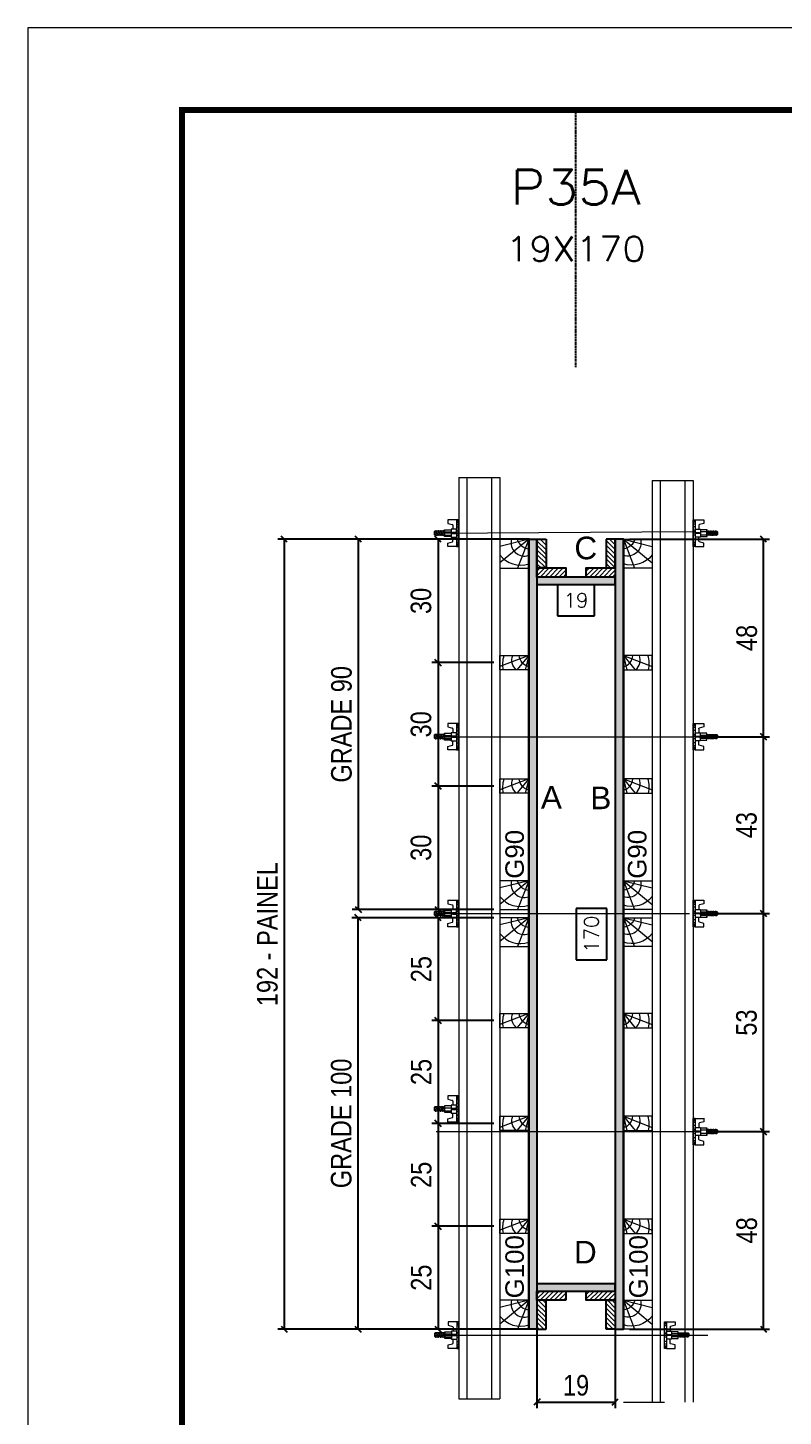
# Model space of a CAD drawing. Extents: x 28748 to 35002, y 14885 to 43501.
# Drawn here: x 31945 to 32313, y 25597 to 26272 of the extents above; entities that cross this region are included whole.
import ezdxf
from ezdxf.enums import TextEntityAlignment as Align

# ---------------------------------------------------------------- set-up
doc = ezdxf.new("R2010")
doc.units = 0
doc.linetypes.add('DASHED', pattern=[0.75, 0.5, -0.25])
doc.linetypes.add('HIDDEN', pattern=[0.375, 0.25, -0.125])
for name, color, linetype in [('CHAPA', 1, 'Continuous'), ('COTA', 241, 'Continuous'), ('Cota Seção (2x)', 4, 'Continuous'), ('MEIO_PONT', 93, 'Continuous'), ('SARRAFO', 251, 'Continuous'), ('Texto de Titulo', 7, 'Continuous'), ('Texto Qtd Sarr', 242, 'Continuous'), ('TEXTO_GERAL', 7, 'Continuous')]:
    doc.layers.add(name, color=color, linetype=linetype)
for name, color, linetype, lineweight in [('Folhas', 255, 'Continuous', 9), ('Hachura', 251, 'Continuous', 9), ('Madeira', 126, 'Continuous', 18), ('Perfil Metálico', 224, 'Continuous', 18), ('SARRAFO DE PRESSAO', 251, 'DASHED', 9), ('Texto Seção', 7, 'Continuous', 15)]:
    doc.layers.add(name, color=color, linetype=linetype, lineweight=lineweight)
doc.styles.add('ARIAL', font='arial.ttf')
doc.styles.add('COTA TECNICA 2X', font='techl___.ttf', dxfattribs={"height": 10})
doc.styles.add('ROMANS', font='romans.shx')
doc.styles.add('SANSSERIF', font='sas_____.pfb')
doc.dimstyles.new('SECAO PILAR', dxfattribs={"dimtxt": 10, "dimasz": 3, "dimexe": 3, "dimexo": 3, "dimgap": 3, "dimtad": 1, "dimdec": 1, "dimlfac": 0.5, "dimzin": 12, "dimdsep": 46, "dimtxsty": 'COTA TECNICA 2X', "dimblk1": 'OBLIQUE', "dimblk2": 'OBLIQUE', "dimsah": 1, "dimcen": 0.9, "dimclrd": 256, "dimclre": 256, "dimclrt": 256, "dimadec": 1, "dimazin": 3, "dimtfac": 1, "dimtdec": 1, "dimtmove": 0, "dimatfit": 3, "dimfxl": 1, "dimtolj": 1, "dimtzin": 12, "dimarcsym": 0})
doc.dimstyles.new('SECÇÃO 2', dxfattribs={"dimtxt": 7, "dimasz": 6, "dimexe": 0.18, "dimexo": 2, "dimgap": -4, "dimtad": 3, "dimdec": 1, "dimlfac": 0.5, "dimzin": 12, "dimdsep": 46, "dimtxsty": 'ROMANS', "dimblk": 'ARCHTICK', "dimcen": 0.09, "dimse1": 1, "dimse2": 1, "dimsd1": 1, "dimsd2": 1, "dimclrd": 180, "dimclre": 5, "dimclrt": 1, "dimadec": 0, "dimazin": 3, "dimtfac": 1, "dimtdec": 1, "dimtofl": 0, "dimtmove": 0, "dimatfit": 3, "dimldrblk": 'ARCHTICK', "dimfxl": 1, "dimtolj": 1, "dimtzin": 0, "dimarcsym": 0})
pattern_1 = [(135, (9301.476, 35147.4393), (-1.12253202, -1.12253202), [])]

# ---------------------------------------------------------------- blocks, each defined once
blk = doc.blocks.new('9999999999')
at = {"layer": 'Folhas'}
blk.add_lwpolyline([(98138.98, 34190.21), (99623.98, 34190.21), (99623.98, 35240.21), (98138.98, 35240.21)], close=True, dxfattribs=at)
at = {"layer": 'Folhas', "color": 30, "const_width": 3}
blk.add_lwpolyline([(98213.98, 34230.21), (99583.98, 34230.21), (99583.98, 35200.21), (98213.98, 35200.21)], close=True, dxfattribs=at)
blk = doc.blocks.new('PONTALETE')
at = {"layer": 'Madeira'}
for q in [(2.71, 7), (7, 5.76), (7, 1.74)]:
    blk.add_line((0, 0), q, dxfattribs=at)
blk.add_lwpolyline([(0, 0), (7, 0), (7, 7), (0, 7)], close=True, dxfattribs=at)
for centre, radius, start, end in [((2.04, 0.06), 6.23, 37.2818, 109.0913), ((1.09, 0.9), 3.19, 343.603, 109.9847), ((-0.21, -0.78), 3.09, 14.6322, 86.0383)]:
    blk.add_arc(centre, radius, start, end, dxfattribs=at)
blk = doc.blocks.new('MEIO PONTALETE')
at = {"layer": 'Madeira'}
for q in [(2.71, 7), (3.5, 2.88), (3.5, 0.87)]:
    blk.add_line((0, 0), q, dxfattribs=at)
blk.add_lwpolyline([(0, 0), (3.5, 0), (3.5, 7), (0, 7)], close=True, dxfattribs=at)
for centre, radius, start, end in [((2.04, 0.06), 6.23, 76.4499, 109.0913), ((1.09, 0.9), 3.19, 40.9063, 109.9847), ((-0.21, -0.78), 3.09, 14.6322, 86.0383)]:
    blk.add_arc(centre, radius, start, end, dxfattribs=at)
blk = doc.blocks.new('_Oblique')
at = {"color": 0, "linetype": 'ByBlock', "lineweight": -2}
blk.add_line((-0.5, -0.5), (0.5, 0.5), dxfattribs=at)
blk = doc.blocks.new('*D1937')
at = {"layer": 'COTA', "lineweight": -2, "transparency": 16777216}
for p, q in [((32171.88, 25963.48), (32141.78, 25963.48)), ((32144.78, 25963.48), (32144.78, 25903.48)), ((32171.88, 25903.48), (32141.78, 25903.48))]:
    blk.add_line(p, q, dxfattribs=at)
at = {"layer": 'Defpoints', "color": 0, "transparency": 16777216}
for p in [(32174.88, 25963.48), (32144.78, 25903.48), (32174.88, 25903.48)]:
    blk.add_point(p, dxfattribs=at)
at = {"layer": 'COTA', "lineweight": -2, "transparency": 16777216, "xscale": 3, "yscale": 3, "zscale": 3}
for p, rotation in [((32144.78, 25963.48), 90), ((32144.78, 25903.48), 270)]:
    blk.add_blockref('_Oblique', p, dxfattribs=dict(at, rotation=rotation))
at = {"layer": 'COTA', "transparency": 16777216, "insert": (32136.56, 25933.48), "char_height": 10, "attachment_point": 5, "rotation": 90, "style": 'COTA TECNICA 2X'}
blk.add_mtext('\\A1;30', dxfattribs=at)
blk = doc.blocks.new('*D1938')
at = {"layer": 'COTA', "lineweight": -2, "transparency": 16777216}
for p, q in [((32171.88, 25903.48), (32141.78, 25903.48)), ((32144.78, 25903.48), (32144.78, 25843.48)), ((32171.88, 25843.48), (32141.78, 25843.48))]:
    blk.add_line(p, q, dxfattribs=at)
at = {"layer": 'Defpoints', "color": 0, "transparency": 16777216}
for p in [(32174.88, 25903.48), (32144.78, 25843.48), (32174.88, 25843.48)]:
    blk.add_point(p, dxfattribs=at)
at = {"layer": 'COTA', "lineweight": -2, "transparency": 16777216, "xscale": 3, "yscale": 3, "zscale": 3}
for p, rotation in [((32144.78, 25903.48), 90), ((32144.78, 25843.48), 270)]:
    blk.add_blockref('_Oblique', p, dxfattribs=dict(at, rotation=rotation))
at = {"layer": 'COTA', "transparency": 16777216, "insert": (32136.56, 25873.48), "char_height": 10, "attachment_point": 5, "rotation": 90, "style": 'COTA TECNICA 2X'}
blk.add_mtext('\\A1;30', dxfattribs=at)
blk = doc.blocks.new('*D1154')
at = {"layer": 'COTA', "lineweight": -2, "transparency": 16777216}
for p, q in [((32171.88, 26023.48), (32141.78, 26023.48)), ((32144.78, 26023.48), (32144.78, 25963.48)), ((32171.88, 25963.48), (32141.78, 25963.48))]:
    blk.add_line(p, q, dxfattribs=at)
at = {"layer": 'Defpoints', "color": 0, "transparency": 16777216}
for p in [(32174.88, 26023.48), (32144.78, 25963.48), (32174.88, 25963.48)]:
    blk.add_point(p, dxfattribs=at)
at = {"layer": 'COTA', "lineweight": -2, "transparency": 16777216, "xscale": 3, "yscale": 3, "zscale": 3}
for p, rotation in [((32144.78, 26023.48), 90), ((32144.78, 25963.48), 270)]:
    blk.add_blockref('_Oblique', p, dxfattribs=dict(at, rotation=rotation))
at = {"layer": 'COTA', "transparency": 16777216, "insert": (32136.56, 25993.48), "char_height": 10, "attachment_point": 5, "rotation": 90, "style": 'COTA TECNICA 2X'}
blk.add_mtext('\\A1;30', dxfattribs=at)
blk = doc.blocks.new('titulo1')
at = {"layer": 'Defpoints', "color": 252, "linetype": 'HIDDEN', "ltscale": 2}
blk.add_line((0, 0), (0, 125), dxfattribs=at)
at = {"layer": 'Defpoints', "style": 'ROMANS', "oblique": 15}
blk.add_attdef('FOLHA', text='', height=10, dxfattribs=at).set_placement((0, 15.58), align=Align.MIDDLE_CENTER)
at = {"layer": 'Texto Qtd Sarr', "color": 3, "style": 'ROMANS', "oblique": 15}
for tag, height, p in [('TITULO', 17, (0, 71.45)), ('SEÇÃO', 12, (0, 41.55))]:
    blk.add_attdef(tag, text='', height=height, dxfattribs=at).set_placement(p, align=Align.MIDDLE_CENTER)
blk = doc.blocks.new('*D1155')
at = {"layer": 'Cota Seção (2x)', "color": 180, "lineweight": -2, "transparency": 16777216}
for p, q in [((32220.88, 26001.3), (32202.88, 26001.3)), ((32202.88, 26001.3), (32202.88, 25986.3)), ((32220.88, 25986.3), (32220.88, 26001.3)), ((32202.88, 25986.3), (32220.88, 25986.3))]:
    blk.add_line(p, q, dxfattribs=at)
at = {"layer": 'Defpoints', "color": 0, "transparency": 16777216}
for p in [(32192.88, 25984.17), (32192.88, 25982.3), (32230.88, 25984.17)]:
    blk.add_point(p, dxfattribs=at)
at = {"layer": 'Cota Seção (2x)', "color": 1, "transparency": 16777216, "insert": (32211.88, 25993.8), "char_height": 7, "attachment_point": 5, "style": 'ROMANS'}
blk.add_mtext('\\A1;19', dxfattribs=at)
blk = doc.blocks.new('_ArchTick')
at = {"color": 0, "linetype": 'ByBlock', "const_width": 0.15}
blk.add_lwpolyline([(-0.5, -0.5), (0.5, 0.5)], dxfattribs=at)
blk = doc.blocks.new('*D1156')
at = {"layer": 'COTA', "lineweight": -2, "transparency": 16777216}
for p, q in [((32189.22, 26023.49), (32066.97, 26023.49)), ((32069.97, 26023.49), (32069.97, 25639.47)), ((32189.22, 25639.47), (32066.97, 25639.47))]:
    blk.add_line(p, q, dxfattribs=at)
at = {"layer": 'Defpoints', "color": 0, "transparency": 16777216}
for p in [(32192.22, 26023.49), (32069.97, 25639.47), (32192.22, 25639.47)]:
    blk.add_point(p, dxfattribs=at)
at = {"layer": 'COTA', "lineweight": -2, "transparency": 16777216, "xscale": 3, "yscale": 3, "zscale": 3}
for p, rotation in [((32069.97, 26023.49), 90), ((32069.97, 25639.47), 270)]:
    blk.add_blockref('_Oblique', p, dxfattribs=dict(at, rotation=rotation))
at = {"layer": 'COTA', "transparency": 16777216, "insert": (32061.86, 25831.48), "char_height": 10, "attachment_point": 5, "rotation": 90, "style": 'COTA TECNICA 2X'}
blk.add_mtext('\\A1;192 - PAINEL', dxfattribs=at)
blk = doc.blocks.new('C')
at = {"layer": 'Hachura', "color": 0}
for p, q in [((0, 3.22), (0, -3.22)), ((0.45, 3.22), (0, 3.22)), ((0.46, 3.16), (0, 3.16)), ((0.46, 3.05), (0, 3.05)), ((0.46, 2.88), (0, 2.88)), ((0, 2.75), (0, -1.16)), ((0.46, 2.65), (0, 2.65)), ((0.46, 2.23), (0, 2.23)), ((0.46, 1.51), (0, 1.51)), ((0.39, 0.49), (0.17, 0.49)), ((0.45, -3.23), (0.45, 3.22)), ((0.45, 3.22), (2.58, 3.22)), ((1.74, 0.97), (0.45, 0.97)), ((1.45, 0.1), (0.45, 0.1)), ((1.35, 1.94), (1.35, 0.96)), ((2.58, 2.39), (1.47, 2.09)), ((1.74, -0.97), (1.74, 0.97)), ((1.74, 0.97), (1.74, 0.84)), ((1.74, 0.97), (1.74, 0.84)), ((1.74, 0.84), (3.35, 0.84)), ((3.35, 0.45), (1.74, 0.45)), ((2.58, 3.22), (2.58, 2.39)), ((3.32, 0.84), (3.32, -0.84)), ((3.35, 0.84), (3.35, -0.84)), ((3.68, 0.45), (3.35, 0.45)), ((3.84, -0.52), (3.35, 0.45)), ((3.35, 0.06), (3.67, -0.57)), ((3.68, 0.45), (4.16, -0.52)), ((3.72, 0.5), (4.25, -0.57)), ((4.37, -0.55), (3.83, 0.53)), ((4.15, 0.45), (3.93, 0.45)), ((4.42, -0.52), (3.93, 0.45)), ((4.15, 0.45), (4.26, 0.45)), ((4.26, 0.45), (4.74, -0.52)), ((4.3, 0.5), (4.83, -0.57)), ((4.95, -0.55), (4.41, 0.53)), ((4.51, 0.45), (4.84, 0.45)), ((5, -0.52), (4.51, 0.45)), ((4.84, 0.45), (5.32, -0.52)), ((4.88, 0.5), (5.41, -0.57)), ((5.53, -0.55), (4.99, 0.53)), ((5.58, -0.52), (5.09, 0.45)), ((5.42, 0.45), (5.09, 0.45)), ((5.58, -0.52), (5.09, 0.45)), ((5.42, 0.45), (5.74, -0.19)), ((5.46, 0.5), (5.74, -0.07)), ((5.74, 0.19), (5.57, 0.53)), ((5.74, 0.32), (5.68, 0.45)), ((5.68, 0.45), (5.74, 0.45)), ((5.74, 0.45), (5.9, 0.29)), ((5.74, 0.45), (5.74, -0.52)), ((5.9, -0.36), (5.9, 0.29)), ((0.45, 0), (0, 0)), ((0.46, -1.52), (0, -1.52)), ((0.46, -2.23), (0, -2.23)), ((0.46, -2.65), (0, -2.65)), ((0.46, -2.88), (0, -2.88)), ((0.46, -3.05), (0, -3.05)), ((0.46, -3.16), (0, -3.16)), ((0, -3.22), (2.57, -3.22)), ((0.08, -0.48), (0.29, -0.48)), ((0.29, -0.48), (0.4, -0.48)), ((0.45, 0), (0.45, -0.97)), ((0.45, -0.16), (1.45, -0.16)), ((0.45, -0.65), (0.45, -0.32)), ((0.45, -3.23), (0.45, -0.65)), ((0.45, -0.97), (1.74, -0.97)), ((1.35, -1.94), (1.35, -0.97)), ((2.58, -2.39), (1.47, -2.1)), ((3.35, -0.32), (1.74, -0.32)), ((3.35, -0.84), (1.74, -0.84)), ((2.58, -3.23), (2.58, -2.39)), ((3.35, -0.07), (3.58, -0.52)), ((3.35, -0.52), (3.58, -0.52)), ((3.84, -0.52), (4.16, -0.52)), ((4.42, -0.52), (4.74, -0.52)), ((4.63, -0.52), (4.74, -0.52)), ((5, -0.52), (5.32, -0.52)), ((5.58, -0.52), (5.74, -0.52)), ((5.74, -0.52), (5.9, -0.36)), ((5.74, -0.52), (5.74, -0.52))]:
    blk.add_line(p, q, dxfattribs=at)
for centre, radius, start, end in [((1.52, 1.94), 0.161, 104.7436, 180), ((1.44, -0.03), 0.129, 272.695, 87.305), ((3.81, 0.39), 0.143, 25.5688, 154.4312), ((4.39, 0.39), 0.143, 25.5688, 154.4312), ((4.97, 0.39), 0.143, 25.5688, 154.4312), ((5.55, 0.39), 0.143, 25.5688, 154.4312), ((0.17, -0.37), 0.174, 221.744, 317.8592), ((1.52, -1.94), 0.161, 180, 255.2564), ((3.71, -0.4), 0.174, 222.1408, 318.256), ((4.29, -0.4), 0.174, 222.1408, 318.256), ((4.87, -0.4), 0.174, 222.1408, 318.256), ((5.45, -0.4), 0.174, 222.1408, 318.256), ((5.61, -0.4), 0.174, 317.8592, 318.256)]:
    blk.add_arc(centre, radius, start, end, dxfattribs=at)
blk = doc.blocks.new('*D1939')
at = {"layer": 'COTA', "lineweight": -2, "transparency": 16777216}
for p, q in [((32278.52, 25735.48), (32306, 25735.48)), ((32303, 25639.47), (32303, 25735.48)), ((32237.88, 25639.47), (32306, 25639.47))]:
    blk.add_line(p, q, dxfattribs=at)
at = {"layer": 'Defpoints', "color": 0, "transparency": 16777216}
for p in [(32275.52, 25735.48), (32303, 25735.48), (32234.88, 25639.47)]:
    blk.add_point(p, dxfattribs=at)
at = {"layer": 'COTA', "lineweight": -2, "transparency": 16777216, "xscale": 3, "yscale": 3, "zscale": 3}
for p, rotation in [((32303, 25735.48), 90), ((32303, 25639.47), 270)]:
    blk.add_blockref('_Oblique', p, dxfattribs=dict(at, rotation=rotation))
at = {"layer": 'COTA', "transparency": 16777216, "insert": (32294.9, 25687.47), "char_height": 10, "attachment_point": 5, "rotation": 90, "style": 'COTA TECNICA 2X'}
blk.add_mtext('\\A1;48', dxfattribs=at)
blk = doc.blocks.new('*D1940')
at = {"layer": 'COTA', "lineweight": -2, "transparency": 16777216}
for p, q in [((32271.88, 25841.48), (32306, 25841.48)), ((32303, 25735.48), (32303, 25841.48)), ((32278.52, 25735.48), (32306, 25735.48))]:
    blk.add_line(p, q, dxfattribs=at)
at = {"layer": 'Defpoints', "color": 0, "transparency": 16777216}
for p in [(32268.88, 25841.48), (32303, 25841.48), (32275.52, 25735.48)]:
    blk.add_point(p, dxfattribs=at)
at = {"layer": 'COTA', "lineweight": -2, "transparency": 16777216, "xscale": 3, "yscale": 3, "zscale": 3}
for p, rotation in [((32303, 25841.48), 90), ((32303, 25735.48), 270)]:
    blk.add_blockref('_Oblique', p, dxfattribs=dict(at, rotation=rotation))
at = {"layer": 'COTA', "transparency": 16777216, "insert": (32294.78, 25788.48), "char_height": 10, "attachment_point": 5, "rotation": 90, "style": 'COTA TECNICA 2X'}
blk.add_mtext('\\A1;53', dxfattribs=at)
blk = doc.blocks.new('*D1941')
at = {"layer": 'COTA', "lineweight": -2, "transparency": 16777216}
for p, q in [((32271.82, 25927.48), (32306, 25927.48)), ((32303, 25841.48), (32303, 25927.48)), ((32271.88, 25841.48), (32306, 25841.48))]:
    blk.add_line(p, q, dxfattribs=at)
at = {"layer": 'Defpoints', "color": 0, "transparency": 16777216}
for p in [(32268.82, 25927.48), (32303, 25927.48), (32268.88, 25841.48)]:
    blk.add_point(p, dxfattribs=at)
at = {"layer": 'COTA', "lineweight": -2, "transparency": 16777216, "xscale": 3, "yscale": 3, "zscale": 3}
for p, rotation in [((32303, 25927.48), 90), ((32303, 25841.48), 270)]:
    blk.add_blockref('_Oblique', p, dxfattribs=dict(at, rotation=rotation))
at = {"layer": 'COTA', "transparency": 16777216, "insert": (32294.78, 25884.48), "char_height": 10, "attachment_point": 5, "rotation": 90, "style": 'COTA TECNICA 2X'}
blk.add_mtext('\\A1;43', dxfattribs=at)
blk = doc.blocks.new('*D1157')
at = {"layer": 'COTA', "lineweight": -2, "transparency": 16777216}
for p, q in [((32237.88, 26023.49), (32306, 26023.49)), ((32303, 25927.48), (32303, 26023.49)), ((32271.82, 25927.48), (32306, 25927.48))]:
    blk.add_line(p, q, dxfattribs=at)
at = {"layer": 'Defpoints', "color": 0, "transparency": 16777216}
for p in [(32234.88, 26023.49), (32303, 26023.49), (32268.82, 25927.48)]:
    blk.add_point(p, dxfattribs=at)
at = {"layer": 'COTA', "lineweight": -2, "transparency": 16777216, "xscale": 3, "yscale": 3, "zscale": 3}
for p, rotation in [((32303, 26023.49), 90), ((32303, 25927.48), 270)]:
    blk.add_blockref('_Oblique', p, dxfattribs=dict(at, rotation=rotation))
at = {"layer": 'COTA', "transparency": 16777216, "insert": (32294.9, 25975.48), "char_height": 10, "attachment_point": 5, "rotation": 90, "style": 'COTA TECNICA 2X'}
blk.add_mtext('\\A1;48', dxfattribs=at)
blk = doc.blocks.new('*D1942')
at = {"layer": 'COTA', "lineweight": -2, "transparency": 16777216}
for p, q in [((32192.88, 25654.87), (32192.88, 25601.01)), ((32230.88, 25654.87), (32230.88, 25601.01)), ((32192.88, 25604.01), (32230.88, 25604.01))]:
    blk.add_line(p, q, dxfattribs=at)
at = {"layer": 'Defpoints', "color": 0, "transparency": 16777216}
for p in [(32192.88, 25657.87), (32230.88, 25657.87), (32230.88, 25604.01)]:
    blk.add_point(p, dxfattribs=at)
at = {"layer": 'COTA', "lineweight": -2, "transparency": 16777216, "xscale": 3, "yscale": 3, "zscale": 3, "rotation": 180}
blk.add_blockref('_Oblique', (32192.88, 25604.01), dxfattribs=at)
at = {"layer": 'COTA', "lineweight": -2, "transparency": 16777216, "xscale": 3, "yscale": 3, "zscale": 3}
blk.add_blockref('_Oblique', (32230.88, 25604.01), dxfattribs=at)
at = {"layer": 'COTA', "transparency": 16777216, "insert": (32211.88, 25612.1), "char_height": 10, "attachment_point": 5, "style": 'COTA TECNICA 2X'}
blk.add_mtext('\\A1;19', dxfattribs=at)
blk = doc.blocks.new('*D1158')
at = {"layer": 'COTA', "lineweight": -2, "transparency": 16777216}
for p, q in [((32171.88, 25839.47), (32102.89, 25839.47)), ((32105.89, 25639.47), (32105.89, 25839.47)), ((32171.88, 25639.47), (32102.89, 25639.47))]:
    blk.add_line(p, q, dxfattribs=at)
at = {"layer": 'Defpoints', "color": 0, "transparency": 16777216}
for p in [(32105.89, 25839.47), (32174.88, 25839.47), (32174.88, 25639.47)]:
    blk.add_point(p, dxfattribs=at)
at = {"layer": 'COTA', "lineweight": -2, "transparency": 16777216, "xscale": 3, "yscale": 3, "zscale": 3}
for p, rotation in [((32105.89, 25839.47), 90), ((32105.89, 25639.47), 270)]:
    blk.add_blockref('_Oblique', p, dxfattribs=dict(at, rotation=rotation))
at = {"layer": 'COTA', "transparency": 16777216, "insert": (32097.78, 25739.47), "char_height": 10, "attachment_point": 5, "rotation": 90, "style": 'COTA TECNICA 2X'}
blk.add_mtext('\\A1;GRADE 100', dxfattribs=at)
blk = doc.blocks.new('*D1923')
at = {"layer": 'COTA', "lineweight": -2, "transparency": 16777216}
for p, q in [((32171.88, 25739.47), (32141.78, 25739.47)), ((32144.78, 25739.47), (32144.78, 25689.47)), ((32171.88, 25689.47), (32141.78, 25689.47))]:
    blk.add_line(p, q, dxfattribs=at)
at = {"layer": 'Defpoints', "color": 0, "transparency": 16777216}
for p in [(32174.88, 25739.47), (32144.78, 25689.47), (32174.88, 25689.47)]:
    blk.add_point(p, dxfattribs=at)
at = {"layer": 'COTA', "lineweight": -2, "transparency": 16777216, "xscale": 3, "yscale": 3, "zscale": 3}
for p, rotation in [((32144.78, 25739.47), 90), ((32144.78, 25689.47), 270)]:
    blk.add_blockref('_Oblique', p, dxfattribs=dict(at, rotation=rotation))
at = {"layer": 'COTA', "transparency": 16777216, "insert": (32136.67, 25714.47), "char_height": 10, "attachment_point": 5, "rotation": 90, "style": 'COTA TECNICA 2X'}
blk.add_mtext('\\A1;25', dxfattribs=at)
blk = doc.blocks.new('*D1924')
at = {"layer": 'COTA', "lineweight": -2, "transparency": 16777216}
for p, q in [((32171.88, 25689.47), (32141.78, 25689.47)), ((32144.78, 25689.47), (32144.78, 25639.47)), ((32171.88, 25639.47), (32141.78, 25639.47))]:
    blk.add_line(p, q, dxfattribs=at)
at = {"layer": 'Defpoints', "color": 0, "transparency": 16777216}
for p in [(32174.88, 25689.47), (32144.78, 25639.47), (32174.88, 25639.47)]:
    blk.add_point(p, dxfattribs=at)
at = {"layer": 'COTA', "lineweight": -2, "transparency": 16777216, "xscale": 3, "yscale": 3, "zscale": 3}
for p, rotation in [((32144.78, 25689.47), 90), ((32144.78, 25639.47), 270)]:
    blk.add_blockref('_Oblique', p, dxfattribs=dict(at, rotation=rotation))
at = {"layer": 'COTA', "transparency": 16777216, "insert": (32136.67, 25664.47), "char_height": 10, "attachment_point": 5, "rotation": 90, "style": 'COTA TECNICA 2X'}
blk.add_mtext('\\A1;25', dxfattribs=at)
blk = doc.blocks.new('*D1135')
at = {"layer": 'COTA', "lineweight": -2, "transparency": 16777216}
for p, q in [((32171.88, 25839.47), (32141.78, 25839.47)), ((32144.78, 25839.47), (32144.78, 25789.47)), ((32171.88, 25789.47), (32141.78, 25789.47))]:
    blk.add_line(p, q, dxfattribs=at)
at = {"layer": 'Defpoints', "color": 0, "transparency": 16777216}
for p in [(32174.88, 25839.47), (32144.78, 25789.47), (32174.88, 25789.47)]:
    blk.add_point(p, dxfattribs=at)
at = {"layer": 'COTA', "lineweight": -2, "transparency": 16777216, "xscale": 3, "yscale": 3, "zscale": 3}
for p, rotation in [((32144.78, 25839.47), 90), ((32144.78, 25789.47), 270)]:
    blk.add_blockref('_Oblique', p, dxfattribs=dict(at, rotation=rotation))
at = {"layer": 'COTA', "transparency": 16777216, "insert": (32136.67, 25814.47), "char_height": 10, "attachment_point": 5, "rotation": 90, "style": 'COTA TECNICA 2X'}
blk.add_mtext('\\A1;25', dxfattribs=at)
blk = doc.blocks.new('*D1925')
at = {"layer": 'COTA', "lineweight": -2, "transparency": 16777216}
for p, q in [((32171.88, 25789.47), (32141.78, 25789.47)), ((32144.78, 25789.47), (32144.78, 25739.47)), ((32171.88, 25739.47), (32141.78, 25739.47))]:
    blk.add_line(p, q, dxfattribs=at)
at = {"layer": 'Defpoints', "color": 0, "transparency": 16777216}
for p in [(32174.88, 25789.47), (32144.78, 25739.47), (32174.88, 25739.47)]:
    blk.add_point(p, dxfattribs=at)
at = {"layer": 'COTA', "lineweight": -2, "transparency": 16777216, "xscale": 3, "yscale": 3, "zscale": 3}
for p, rotation in [((32144.78, 25789.47), 90), ((32144.78, 25739.47), 270)]:
    blk.add_blockref('_Oblique', p, dxfattribs=dict(at, rotation=rotation))
at = {"layer": 'COTA', "transparency": 16777216, "insert": (32136.67, 25764.47), "char_height": 10, "attachment_point": 5, "rotation": 90, "style": 'COTA TECNICA 2X'}
blk.add_mtext('\\A1;25', dxfattribs=at)
blk = doc.blocks.new('*D1136')
at = {"layer": 'COTA', "color": 180, "lineweight": -2, "transparency": 16777216}
for p, q in [((32226.88, 25843.98), (32211.88, 25843.98)), ((32211.88, 25843.98), (32211.88, 25818.98)), ((32226.88, 25818.98), (32226.88, 25843.98)), ((32211.88, 25818.98), (32226.88, 25818.98))]:
    blk.add_line(p, q, dxfattribs=at)
at = {"layer": 'Defpoints', "color": 0, "transparency": 16777216}
for p in [(32230.88, 26001.49), (32230.88, 26001.49), (32230.88, 25661.47)]:
    blk.add_point(p, dxfattribs=at)
at = {"layer": 'COTA', "color": 1, "transparency": 16777216, "insert": (32219.38, 25831.48), "char_height": 7, "attachment_point": 5, "rotation": 90, "style": 'ROMANS'}
blk.add_mtext('\\A1;170', dxfattribs=at)
blk = doc.blocks.new('*D1309')
at = {"layer": 'COTA', "lineweight": -2, "transparency": 16777216}
for p, q in [((32185.88, 26023.49), (32103.01, 26023.49)), ((32106.01, 26023.49), (32106.01, 25843.48)), ((32171.88, 25843.48), (32103.01, 25843.48))]:
    blk.add_line(p, q, dxfattribs=at)
at = {"layer": 'Defpoints', "color": 0, "transparency": 16777216}
for p in [(32188.88, 26023.49), (32106.01, 25843.48), (32174.88, 25843.48)]:
    blk.add_point(p, dxfattribs=at)
at = {"layer": 'COTA', "lineweight": -2, "transparency": 16777216, "xscale": 3, "yscale": 3, "zscale": 3}
for p, rotation in [((32106.01, 26023.49), 90), ((32106.01, 25843.48), 270)]:
    blk.add_blockref('_Oblique', p, dxfattribs=dict(at, rotation=rotation))
at = {"layer": 'COTA', "transparency": 16777216, "insert": (32097.88, 25933.48), "char_height": 10, "attachment_point": 5, "rotation": 90, "style": 'COTA TECNICA 2X'}
blk.add_mtext('\\A1;GRADE 90', dxfattribs=at)

msp = doc.modelspace()

# ---------------------------------------------------------------- hatches: boundary and pattern name
at = {"layer": 'Hachura'}
h = msp.add_hatch(color=256, dxfattribs=at)
h.dxf.hatch_style = 1
h.paths.add_polyline_path([(32192.88, 25639.46), (32188.88, 25639.46), (32188.88, 26023.48), (32192.88, 26023.48)])
h = msp.add_hatch(dxfattribs=at)
h.set_pattern_fill('ANSI31', color=256, scale=0.5, angle=450, style=0)
h.set_pattern_definition(pattern_1)
h.paths.add_polyline_path([(32192.88, 26009.49), (32197.28, 26009.49), (32197.28, 26023.49), (32192.88, 26023.49)])
h = msp.add_hatch(dxfattribs=at)
h.set_pattern_fill('ANSI31', color=256, scale=0.5, angle=450, style=0)
h.set_pattern_definition(pattern_1)
h.paths.add_polyline_path([(32230.88, 26009.49), (32226.48, 26009.49), (32226.48, 26023.49), (32230.88, 26023.49)])
h = msp.add_hatch(color=256, dxfattribs=at)
h.dxf.hatch_style = 1
h.paths.add_polyline_path([(32230.88, 25639.48), (32234.88, 25639.48), (32234.88, 26023.49), (32230.88, 26023.49)])
h = msp.add_hatch(dxfattribs=at)
h.set_pattern_fill('ANSI31', color=256, scale=0.5, angle=540, style=0)
h.set_pattern_definition([(225, (22703.9324, 3080.0793), (1.12253202, -1.12253202), [])])
h.paths.add_polyline_path([(32192.88, 26009.49), (32192.88, 26005.09), (32206.88, 26005.09), (32206.88, 26009.49)])
h = msp.add_hatch(dxfattribs=at)
h.set_pattern_fill('ANSI31', color=256, scale=0.5, angle=540, style=0)
h.set_pattern_definition([(225, (22727.9324, 3080.0793), (1.12253202, -1.12253202), [])])
h.paths.add_polyline_path([(32216.88, 26009.49), (32216.88, 26005.09), (32230.88, 26005.09), (32230.88, 26009.49)])
h = msp.add_hatch(color=256, dxfattribs=at)
h.dxf.hatch_style = 1
h.paths.add_polyline_path([(32192.88, 26005.09), (32192.88, 26001.49), (32230.88, 26001.49), (32230.88, 26005.09)])
h = msp.add_hatch(color=256, dxfattribs=at)
h.dxf.hatch_style = 1
h.paths.add_polyline_path([(32192.88, 25661.47), (32192.88, 25657.87), (32230.88, 25657.87), (32230.88, 25661.47)])
h = msp.add_hatch(dxfattribs=at)
h.set_pattern_fill('ANSI31', color=256, scale=0.5, angle=540, style=0)
h.set_pattern_definition([(225, (22703.9324, 2728.4594), (1.12253202, -1.12253202), [])])
h.paths.add_polyline_path([(32192.88, 25657.87), (32192.88, 25653.47), (32206.88, 25653.47), (32206.88, 25657.87)])
h = msp.add_hatch(dxfattribs=at)
h.set_pattern_fill('ANSI31', color=256, scale=0.5, angle=540, style=0)
h.set_pattern_definition([(225, (22727.9324, 2728.4594), (1.12253202, -1.12253202), [])])
h.paths.add_polyline_path([(32216.88, 25657.87), (32216.88, 25653.47), (32230.88, 25653.47), (32230.88, 25657.87)])
h = msp.add_hatch(dxfattribs=at)
h.set_pattern_fill('ANSI31', color=256, scale=0.5, angle=450, style=0)
h.set_pattern_definition([(135, (9301.476, 35142.4194), (-1.12253202, -1.12253202), [])])
h.paths.add_polyline_path([(32192.88, 25653.47), (32197.28, 25653.47), (32197.28, 25639.47), (32192.88, 25639.47)])
h = msp.add_hatch(dxfattribs=at)
h.set_pattern_fill('ANSI31', color=256, scale=0.5, angle=450, style=0)
h.set_pattern_definition([(135, (9301.476, 35142.4194), (-1.12253202, -1.12253202), [])])
h.paths.add_polyline_path([(32230.88, 25653.47), (32226.48, 25653.47), (32226.48, 25639.47), (32230.88, 25639.47)])

# ---------------------------------------------------------------- linework, layer by layer
at = {"layer": 'CHAPA'}
for points in [[(32192.88, 25639.47), (32188.88, 25639.46), (32188.88, 26023.48), (32192.88, 26023.49)], [(32230.88, 25639.47), (32234.88, 25639.47), (32234.88, 26023.49), (32230.88, 26023.49)], [(32192.88, 26005.09), (32192.88, 26001.49), (32230.88, 26001.49), (32230.88, 26005.09)], [(32192.88, 25661.47), (32192.88, 25657.87), (32230.88, 25657.87), (32230.88, 25661.47)]]:
    msp.add_lwpolyline(points, close=True, dxfattribs=at)
at = {"layer": 'COTA', "linetype": 'ByBlock'}
for p, q in [((32188.88, 26023.49), (32188.88, 25639.47)), ((32234.88, 26023.49), (32234.88, 25639.47))]:
    msp.add_line(p, q, dxfattribs=at)
at = {"layer": 'Hachura'}
for p, q in [((32143.9, 26026.4), (32268.88, 26027.24)), ((32143.91, 25927.47), (32268.82, 25927.47)), ((32143.91, 25841.47), (32266.98, 25841.48)), ((32143.92, 25735.47), (32268.88, 25735.49)), ((32144.02, 25636.54), (32275.94, 25636.55))]:
    msp.add_line(p, q, dxfattribs=at)
at = {"layer": 'Madeira'}
for points in [[(32174.88, 25843.48), (32188.88, 25843.48), (32188.88, 26023.48), (32174.88, 26023.48)], [(32248.88, 25843.48), (32234.88, 25843.48), (32234.88, 26023.48), (32248.88, 26023.48)], [(32174.88, 25639.47), (32188.88, 25639.47), (32188.88, 25839.47), (32174.88, 25839.47)], [(32248.88, 25639.47), (32234.88, 25639.47), (32234.88, 25839.47), (32248.88, 25839.47)]]:
    msp.add_lwpolyline(points, close=True, dxfattribs=at)
at = {"layer": 'Perfil Metálico'}
for p, q in [((32154.88, 26053.54), (32154.88, 25605.54)), ((32154.88, 26053.54), (32174.88, 26053.54)), ((32158.88, 25605.54), (32158.88, 26053.54)), ((32170.88, 25605.54), (32170.88, 26053.54)), ((32174.88, 26053.54), (32174.88, 25605.54)), ((32248.88, 26051.95), (32248.88, 25603.95)), ((32248.88, 26051.95), (32268.88, 26051.95)), ((32252.88, 25603.95), (32252.88, 26051.95)), ((32264.88, 25603.95), (32264.88, 26051.95)), ((32268.88, 26051.95), (32268.88, 25603.95)), ((32154.88, 25605.54), (32174.88, 25605.54)), ((32234.88, 25603.95), (32254.88, 25603.95))]:
    msp.add_line(p, q, dxfattribs=at)
at = {"layer": 'SARRAFO'}
for points in [[(32197.28, 26023.49), (32197.28, 26009.49), (32192.88, 26009.49), (32192.88, 26023.49)], [(32197.28, 26023.49), (32197.28, 26009.49), (32192.88, 26009.49), (32192.88, 26023.49)], [(32226.48, 26023.49), (32226.48, 26009.49), (32230.88, 26009.49), (32230.88, 26023.49)], [(32226.48, 26023.49), (32226.48, 26009.49), (32230.88, 26009.49), (32230.88, 26023.49)], [(32206.88, 26005.09), (32192.88, 26005.09), (32192.88, 26009.49), (32206.88, 26009.49)], [(32206.88, 26005.09), (32192.88, 26005.09), (32192.88, 26009.49), (32206.88, 26009.49)], [(32230.88, 26005.09), (32216.88, 26005.09), (32216.88, 26009.49), (32230.88, 26009.49)], [(32230.88, 26005.09), (32216.88, 26005.09), (32216.88, 26009.49), (32230.88, 26009.49)], [(32206.88, 25653.47), (32192.88, 25653.47), (32192.88, 25657.87), (32206.88, 25657.87)], [(32206.88, 25653.47), (32192.88, 25653.47), (32192.88, 25657.87), (32206.88, 25657.87)], [(32230.88, 25653.47), (32216.88, 25653.47), (32216.88, 25657.87), (32230.88, 25657.87)], [(32230.88, 25653.47), (32216.88, 25653.47), (32216.88, 25657.87), (32230.88, 25657.87)], [(32197.28, 25639.47), (32197.28, 25653.47), (32192.88, 25653.47), (32192.88, 25639.47)], [(32197.28, 25639.47), (32197.28, 25653.47), (32192.88, 25653.47), (32192.88, 25639.47)], [(32226.48, 25639.47), (32226.48, 25653.47), (32230.88, 25653.47), (32230.88, 25639.47)], [(32226.48, 25639.47), (32226.48, 25653.47), (32230.88, 25653.47), (32230.88, 25639.47)]]:
    msp.add_lwpolyline(points, close=True, dxfattribs=at)

# ---------------------------------------------------------------- block references
at = {"layer": 'Hachura', "linetype": 'Continuous', "yscale": 2, "zscale": 2, "rotation": 180}
for p, xscale in [((32154.7, 26026.4), 2), ((32268.88, 26026.4), -2), ((32154.71, 25927.47), 2), ((32268.82, 25927.47), -2), ((32154.71, 25841.47), 2), ((32268.88, 25841.48), -2), ((32154.72, 25746.47), 2), ((32268.88, 25735.48), -2), ((32154.82, 25636.54), 2), ((32254.88, 25636.54), -2)]:
    msp.add_blockref('C', p, dxfattribs=dict(at, xscale=xscale))
at = {"layer": 'MEIO_PONT'}
for name, p, xscale, yscale, zscale, rotation in [('PONTALETE', (32188.88, 26023.48), 2, 2, 2, 180), ('PONTALETE', (32234.88, 26023.48), -2, 2, 2, 180), ('MEIO PONTALETE', (32188.88, 25966.98), -1.999999997962732, 1.999999997962732, 1.999999997962732, 90), ('MEIO PONTALETE', (32234.88, 25966.98), 1.999999997962732, 1.999999997962732, 1.999999997962732, 270), ('MEIO PONTALETE', (32188.88, 25906.98), -1.999999997962732, 1.999999997962732, 1.999999997962732, 90), ('MEIO PONTALETE', (32234.88, 25906.98), 1.999999997962732, 1.999999997962732, 1.999999997962732, 270), ('PONTALETE', (32188.88, 25857.48), 2, 2, 2, 180), ('PONTALETE', (32234.88, 25857.48), -2, 2, 2, 180), ('PONTALETE', (32188.88, 25839.47), 2, 2, 2, 180), ('PONTALETE', (32234.88, 25839.47), -2, 2, 2, 180), ('MEIO PONTALETE', (32188.88, 25792.97), -1.999999997962732, 1.999999997962732, 1.999999997962732, 90), ('MEIO PONTALETE', (32234.88, 25792.97), 1.999999997962732, 1.999999997962732, 1.999999997962732, 270), ('MEIO PONTALETE', (32188.88, 25742.97), -1.999999997962732, 1.999999997962732, 1.999999997962732, 90), ('MEIO PONTALETE', (32234.88, 25742.97), 1.999999997962732, 1.999999997962732, 1.999999997962732, 270), ('MEIO PONTALETE', (32188.88, 25692.97), -1.999999997962732, 1.999999997962732, 1.999999997962732, 90), ('MEIO PONTALETE', (32234.88, 25692.97), 1.999999997962732, 1.999999997962732, 1.999999997962732, 270), ('PONTALETE', (32188.88, 25653.47), 2, 2, 2, 180), ('PONTALETE', (32234.88, 25653.47), -2, 2, 2, 180)]:
    msp.add_blockref(name, p, dxfattribs=dict(at, xscale=xscale, yscale=yscale, zscale=zscale, rotation=rotation))
at = {"layer": 'SARRAFO DE PRESSAO', "color": 6, "linetype": 'ByBlock'}
msp.add_blockref('9999999999', (-66193.64, -8968.09), dxfattribs=at)
at = {"layer": 'Texto Seção'}
ref = msp.add_blockref('titulo1', (32211.74, 26107.12), dxfattribs=at)
ref.add_attrib('TITULO', 'P35A', dxfattribs={"layer": 'Texto de Titulo', "color": 7, "height": 17, "style": 'ROMANS', "width": 1.1}).set_placement((32211.74, 26194.62), align=Align.MIDDLE_CENTER)
ref.add_attrib('SEÇÃO', '19X170', dxfattribs={"layer": 'Texto de Titulo', "color": 7, "height": 12, "style": 'ROMANS', "width": 1.1}).set_placement((32211.74, 26164.62), align=Align.MIDDLE_CENTER)

# ---------------------------------------------------------------- texts
at = {"layer": 'Texto Seção', "color": 0, "linetype": 'Continuous', "style": 'SANSSERIF'}
for s, p in [('G90', (32182.02, 25858.42)), ('G90', (32241.62, 25858.42)), ('G100', (32182.02, 25654.41)), ('G100', (32242.21, 25654.41))]:
    msp.add_text(s, height=9, rotation=90, dxfattribs=at).set_placement(p, align=Align.MIDDLE_LEFT)
at = {"layer": 'TEXTO_GERAL', "style": 'ARIAL'}
for s, p in [('C', (32216.61, 26019.23)), ('A', (32199.9, 25897.99)), ('B', (32223.91, 25897.73)), ('D', (32216.4, 25676.88))]:
    msp.add_text(s, height=11, dxfattribs=at).set_placement(p, align=Align.MIDDLE_CENTER)

# ---------------------------------------------------------------- dimensions: what is measured, and where the dimension line sits
at = {"layer": 'COTA'}
for base, p1, p2, text, picture, middle in [((32069.97, 25639.47), (32192.22, 26023.49), (32192.22, 25639.47), '<> - PAINEL', '*D1156', (32061.86, 25831.48)), ((32106.01, 25843.48), (32188.88, 26023.49), (32174.88, 25843.48), 'GRADE <>', '*D1309', (32097.88, 25933.48)), ((32105.89, 25839.47), (32174.88, 25639.47), (32174.88, 25839.47), 'GRADE <>', '*D1158', (32097.78, 25739.47))]:
    dim = msp.add_linear_dim(base=base, p1=p1, p2=p2, angle=90, text=text, dimstyle='SECAO PILAR', dxfattribs=at)
    dim.commit()
    dim.dimension.update_dxf_attribs({"geometry": picture, "text_midpoint": middle})
for base, p1, p2, dimstyle, picture, middle in [((32144.78, 25963.48), (32174.88, 26023.48), (32174.88, 25963.48), 'SECAO PILAR', '*D1154', (32136.56, 25993.48)), ((32303, 26023.49), (32268.82, 25927.48), (32234.88, 26023.49), 'SECAO PILAR', '*D1157', (32294.9, 25975.48)), ((32230.88, 26001.49), (32230.88, 25661.47), (32230.88, 26001.49), 'SECÇÃO 2', '*D1136', (32219.38, 25831.48)), ((32144.78, 25903.48), (32174.88, 25963.48), (32174.88, 25903.48), 'SECAO PILAR', '*D1937', (32136.56, 25933.48)), ((32303, 25927.48), (32268.88, 25841.48), (32268.82, 25927.48), 'SECAO PILAR', '*D1941', (32294.78, 25884.48)), ((32144.78, 25843.48), (32174.88, 25903.48), (32174.88, 25843.48), 'SECAO PILAR', '*D1938', (32136.56, 25873.48)), ((32144.78, 25789.47), (32174.88, 25839.47), (32174.88, 25789.47), 'SECAO PILAR', '*D1135', (32136.67, 25814.47)), ((32303, 25841.48), (32275.52, 25735.48), (32268.88, 25841.48), 'SECAO PILAR', '*D1940', (32294.78, 25788.48)), ((32144.78, 25739.47), (32174.88, 25789.47), (32174.88, 25739.47), 'SECAO PILAR', '*D1925', (32136.67, 25764.47)), ((32144.78, 25689.47), (32174.88, 25739.47), (32174.88, 25689.47), 'SECAO PILAR', '*D1923', (32136.67, 25714.47)), ((32303, 25735.48), (32234.88, 25639.47), (32275.52, 25735.48), 'SECAO PILAR', '*D1939', (32294.9, 25687.47)), ((32144.78, 25639.47), (32174.88, 25689.47), (32174.88, 25639.47), 'SECAO PILAR', '*D1924', (32136.67, 25664.47))]:
    dim = msp.add_linear_dim(base=base, p1=p1, p2=p2, angle=90, dimstyle=dimstyle, dxfattribs=at)
    dim.commit()
    dim.dimension.update_dxf_attribs({"geometry": picture, "text_midpoint": middle})
dim = msp.add_linear_dim(base=(32230.88, 25604.01), p1=(32192.88, 25657.87), p2=(32230.88, 25657.87), dimstyle='SECAO PILAR', dxfattribs=at)
dim.commit()
dim.dimension.update_dxf_attribs({"geometry": '*D1942', "text_midpoint": (32211.88, 25612.1)})
at = {"layer": 'Cota Seção (2x)'}
dim = msp.add_linear_dim(base=(32192.88, 25982.3), p1=(32230.88, 25984.17), p2=(32192.88, 25984.17), angle=180, dimstyle='SECÇÃO 2', dxfattribs=at)
dim.commit()
dim.dimension.update_dxf_attribs({"geometry": '*D1155', "text_midpoint": (32211.88, 25993.8)})

doc.saveas('drawing.dxf')
